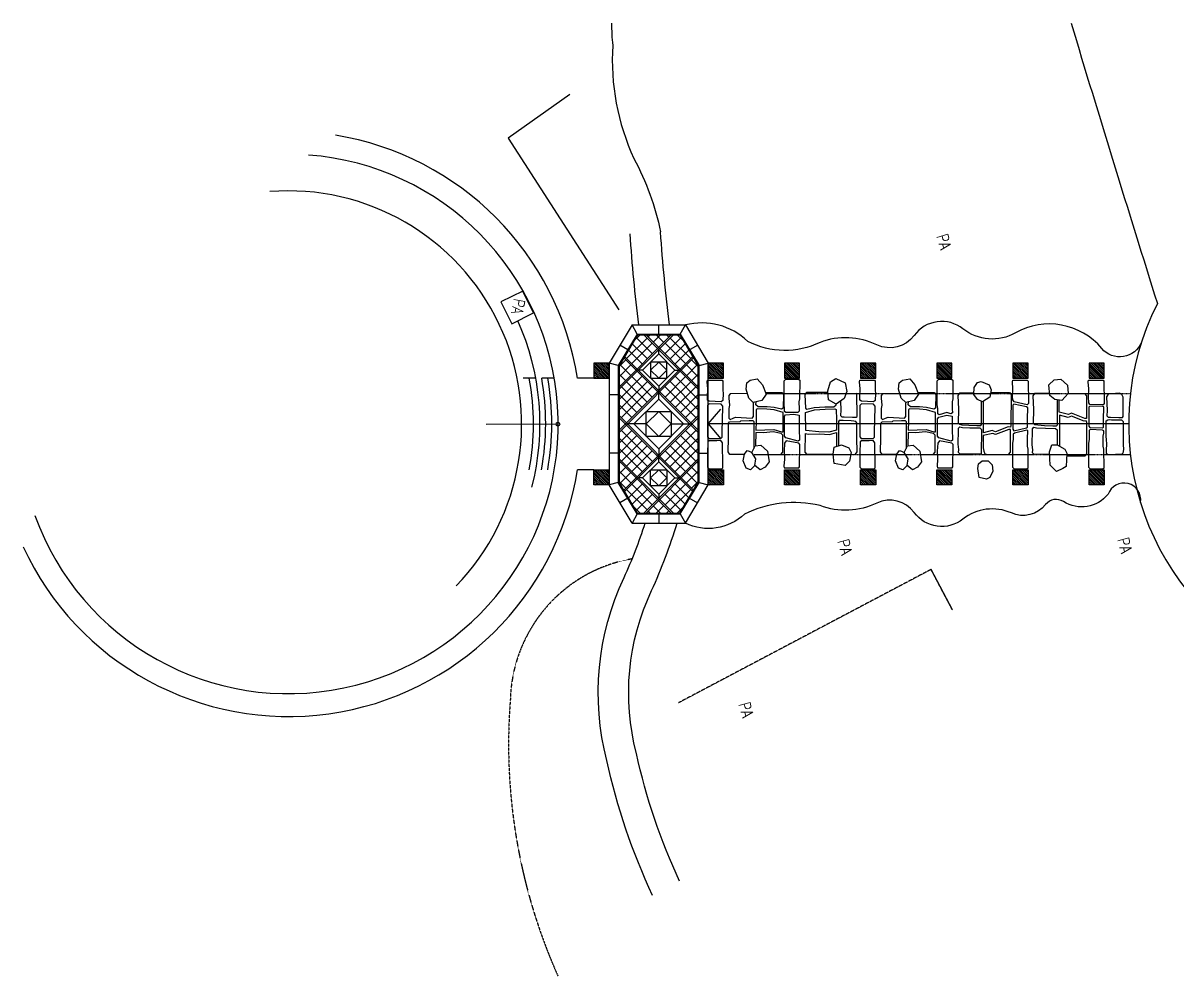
# Model space of a CAD drawing. Extents: x -90327 to 44268, y -9304 to 71606.
# Drawn here: x -90327 to -14527, y 9068 to 71606 of the extents above; entities that cross this region are included whole.
import ezdxf

# ---------------------------------------------------------------- set-up
doc = ezdxf.new("R2010")
doc.units = 0
doc.header["$LTSCALE"] = 10
doc.header["$MEASUREMENT"] = 0
for name, pattern in [('CONTINOUS', [0]), ('DASH', [0.35, 0.25, -0.1]), ('DASHED', [0.75, 0.5, -0.25])]:
    doc.linetypes.add(name, pattern=pattern)
doc.layers.get('0').update_dxf_attribs({"linetype": 'CONTINUOUS'})
for name, color, linetype in [('0-BASELINE-A', 6, 'CONTINOUS'), ('0-BCA', 33, 'CONTINUOUS'), ('0-BCA01', 2, 'CONTINUOUS'), ('0-HATCH', 8, 'CONTINUOUS'), ('0-PA', 7, 'CONTINUOUS'), ('0-PAVING', 8, 'CONTINUOUS'), ('0-SOILING', 9, 'DASHED'), ('0-TEXT', 7, 'CONTINUOUS'), ('0-TILES', 11, 'CONTINUOUS')]:
    doc.layers.add(name, color=color, linetype=linetype)
doc.styles.add('RS', font='romans.shx', dxfattribs={"width": 0.8, "bigfont": 'stsl.shx'})
pattern_1 = [(315, (-44357.565, 50293.36), (61.87184, 61.87184), [])]

msp = doc.modelspace()

# ---------------------------------------------------------------- hatches: boundary and pattern name
at = {"layer": '0-HATCH'}
h = msp.add_hatch(dxfattribs=at)
h.set_pattern_fill('ANSI31', color=256, scale=700, angle=-64, style=0)
h.set_pattern_definition([(315, (-51857.565, 49293.36), (61.872, 61.872), [])])
h.paths.add_polyline_path([(-51858, 48293), (-51858, 49293), (-52858, 49293), (-52858, 48293)])
h = msp.add_hatch(dxfattribs=at)
h.set_pattern_fill('ANSI31', color=256, scale=700, angle=-64, style=0)
h.set_pattern_definition([(315, (-44357.565, 49293.36), (61.872, 61.872), [])])
h.paths.add_polyline_path([(-44358, 48293), (-44358, 49293), (-45358, 49293), (-45358, 48293)])
h = msp.add_hatch(dxfattribs=at)
h.set_pattern_fill('ANSI31', color=256, scale=700, angle=-64, style=0)
h.set_pattern_definition([(315, (-39357.565, 49293.36), (61.872, 61.872), [])])
h.paths.add_polyline_path([(-39358, 48293), (-39358, 49293), (-40358, 49293), (-40358, 48293)])
h = msp.add_hatch(dxfattribs=at)
h.set_pattern_fill('ANSI31', color=256, scale=700, angle=-64, style=0)
h.set_pattern_definition([(315, (-34357.565, 49293.36), (61.872, 61.872), [])])
h.paths.add_polyline_path([(-34358, 48293), (-34358, 49293), (-35358, 49293), (-35358, 48293)])
h = msp.add_hatch(dxfattribs=at)
h.set_pattern_fill('ANSI31', color=256, scale=700, angle=-64, style=0)
h.set_pattern_definition([(315, (-29357.565, 49293.36), (61.872, 61.872), [])])
h.paths.add_polyline_path([(-29358, 48293), (-29358, 49293), (-30358, 49293), (-30358, 48293)])
h = msp.add_hatch(dxfattribs=at)
h.set_pattern_fill('ANSI31', color=256, scale=700, angle=-64, style=0)
h.set_pattern_definition([(315, (-24357.565, 49293.36), (61.872, 61.872), [])])
h.paths.add_polyline_path([(-24358, 48293), (-24358, 49293), (-25358, 49293), (-25358, 48293)])
h = msp.add_hatch(dxfattribs=at)
h.set_pattern_fill('ANSI31', color=256, scale=700, angle=-64, style=0)
h.set_pattern_definition([(315, (-19357.565, 49293.36), (61.872, 61.872), [])])
h.paths.add_polyline_path([(-19358, 48293), (-19358, 49293), (-20358, 49293), (-20358, 48293)])
h = msp.add_hatch(dxfattribs=at)
h.set_pattern_fill('ANSI31', color=256, scale=700, angle=-64, style=0)
h.set_pattern_definition([(315, (-51857.565, 50293.36), (61.87184, 61.87184), [])])
h.paths.add_polyline_path([(-51858, 42293), (-51858, 41293), (-52858, 41293), (-52858, 42293)])
h = msp.add_hatch(dxfattribs=at)
h.set_pattern_fill('ANSI31', color=256, scale=700, angle=-64, style=0)
h.set_pattern_definition(pattern_1)
h.paths.add_polyline_path([(-44358, 42293), (-44358, 41293), (-45358, 41293), (-45358, 42293)])
h = msp.add_hatch(dxfattribs=at)
h.set_pattern_fill('ANSI31', color=256, scale=700, angle=-64, style=0)
h.set_pattern_definition(pattern_1)
h.paths.add_polyline_path([(-44358, 42293), (-44358, 41293), (-45358, 41293), (-45358, 42293)])
h = msp.add_hatch(dxfattribs=at)
h.set_pattern_fill('ANSI31', color=256, scale=700, angle=-64, style=0)
h.set_pattern_definition([(315, (-39357.565, 50293.36), (61.87184, 61.87184), [])])
h.paths.add_polyline_path([(-39358, 42293), (-39358, 41293), (-40358, 41293), (-40358, 42293)])
h = msp.add_hatch(dxfattribs=at)
h.set_pattern_fill('ANSI31', color=256, scale=700, angle=-64, style=0)
h.set_pattern_definition([(315, (-34357.565, 50293.36), (61.87184, 61.87184), [])])
h.paths.add_polyline_path([(-34358, 42293), (-34358, 41293), (-35358, 41293), (-35358, 42293)])
h = msp.add_hatch(dxfattribs=at)
h.set_pattern_fill('ANSI31', color=256, scale=700, angle=-64, style=0)
h.set_pattern_definition([(315, (-29357.565, 50293.36), (61.87184, 61.87184), [])])
h.paths.add_polyline_path([(-29358, 42293), (-29358, 41293), (-30358, 41293), (-30358, 42293)])
h = msp.add_hatch(dxfattribs=at)
h.set_pattern_fill('ANSI31', color=256, scale=700, angle=-64, style=0)
h.set_pattern_definition([(315, (-24357.565, 50293.36), (61.87184, 61.87184), [])])
h.paths.add_polyline_path([(-24358, 42293), (-24358, 41293), (-25358, 41293), (-25358, 42293)])
h = msp.add_hatch(dxfattribs=at)
h.set_pattern_fill('ANSI31', color=256, scale=700, angle=-64, style=0)
h.set_pattern_definition([(315, (-19357.565, 50293.36), (61.87184, 61.87184), [])])
h.paths.add_polyline_path([(-19358, 42293), (-19358, 41293), (-20358, 41293), (-20358, 42293)])

# ---------------------------------------------------------------- linework, layer by layer
msp.add_line((-29326, 33093), (-30727, 35746))
at = {"layer": '0-BASELINE-A', "linetype": 'DASH'}
for p, q in [((-30727, 35746), (-47303, 26994)), ((-29326, 33093), (-30727, 35746))]:
    msp.add_line(p, q, dxfattribs=at)
at = {"layer": '0-BCA'}
for p, q in [((-50358, 51793), (-51858, 49293)), ((-50358, 51793), (-46858, 51793)), ((-46858, 51793), (-45358, 49293)), ((-50018, 51193), (-51258, 49127)), ((-50018, 51193), (-47197, 51193)), ((-47197, 51193), (-45958, 49127)), ((-51858, 49293), (-51858, 41293)), ((-45358, 41293), (-45358, 49293)), ((-51258, 49127), (-51258, 41460)), ((-45958, 41460), (-45958, 49127)), ((-56678, 48293), (-57508, 48293)), ((-55459, 48293), (-56288, 48293)), ((-52858, 48293), (-53939, 48293)), ((-52858, 42293), (-53939, 42293)), ((-50358, 38793), (-51858, 41293)), ((-50018, 39393), (-51258, 41460)), ((-47197, 39393), (-45958, 41460)), ((-46858, 38793), (-45358, 41293)), ((-50358, 38793), (-46858, 38793)), ((-50018, 39393), (-47197, 39393))]:
    msp.add_line(p, q, dxfattribs=at)
at = {"layer": '0-BCA', "color": 11}
msp.add_line((-52703, 49293), (-52703, 49293), dxfattribs=at)
at = {"layer": '0-BCA', "color": 1, "linetype": 'DASH'}
for p, q in [((-41590, 47293), (-17644, 47293)), ((-42349, 43293), (-17644, 43293))]:
    msp.add_line(p, q, dxfattribs=at)
at = {"layer": '0-BCA', "color": 1}
for p, q in [((-45358, 45293), (-44535, 46272)), ((-17758, 45293), (-45358, 45293)), ((-45358, 45293), (-44535, 44315))]:
    msp.add_line(p, q, dxfattribs=at)
at = {"layer": '0-BCA'}
for points in [[(-51700, 71606, 0.026532), (-51627, 70145, 0.123675), (-50232, 62713, -0.073446), (-48485, 57903)], [(-49909, 51793, -0.014633), (-50480, 57771)], [(-47893, 51793, -0.015255), (-48485, 57903)], [(-49004, 14346, -0.055787), (-52015, 23207, -0.174924), (-50882, 35211, 0.030754), (-49496, 38793)], [(-47233, 15281, -0.055431), (-50069, 23672, -0.175656), (-49069, 34366, 0.0356), (-47403, 38793)]]:
    msp.add_lwpolyline(points, format="xyb", dxfattribs=at)
at = {"layer": '0-BCA', "color": 8}
msp.add_lwpolyline([(-54434, 66915), (-58482, 64043), (-51233, 52793)], dxfattribs=at)
at = {"layer": '0-BCA', "color": 3}
msp.add_lwpolyline([(-57534, 54021), (-58968, 53310), (-58256, 51876), (-56823, 52587)], close=True, dxfattribs=at)
for points in [[(-16914, 50664, -0.567647), (-19519, 50246, 0.361953), (-25187, 51271, -0.305561), (-28639, 51539, 0.42591), (-31837, 51105, -0.360895), (-34284, 50487, 0.203212), (-38014, 50652, -0.239398), (-42759, 50717, 0.257426), (-46858, 51793)], [(-16982, 40141, 0.910177), (-19112, 40683, -0.38463), (-22037, 40199, 0.384632), (-23208, 40006, -0.341158), (-25460, 39453, 0.27874), (-28639, 39048, -0.42591), (-31837, 39482, 0.360895), (-34284, 40100, -0.203212), (-38014, 39934, 0.175706), (-42982, 39379, -0.317766), (-46858, 38793, -11.540571)]]:
    msp.add_lwpolyline(points, format="xyb", dxfattribs=at)
at = {"layer": '0-BCA', "color": 5}
for points in [[(-51858, 48293), (-51858, 49293), (-52858, 49293), (-52858, 48293)], [(-44358, 48293), (-44358, 49293), (-45358, 49293), (-45358, 48293)], [(-39358, 48293), (-39358, 49293), (-40358, 49293), (-40358, 48293)], [(-34358, 48293), (-34358, 49293), (-35358, 49293), (-35358, 48293)], [(-29358, 48293), (-29358, 49293), (-30358, 49293), (-30358, 48293)], [(-24358, 48293), (-24358, 49293), (-25358, 49293), (-25358, 48293)], [(-19358, 48293), (-19358, 49293), (-20358, 49293), (-20358, 48293)], [(-51858, 42293), (-51858, 41293), (-52858, 41293), (-52858, 42293)], [(-44358, 42293), (-44358, 41293), (-45358, 41293), (-45358, 42293)], [(-44358, 42293), (-44358, 41293), (-45358, 41293), (-45358, 42293)], [(-39358, 42293), (-39358, 41293), (-40358, 41293), (-40358, 42293)], [(-34358, 42293), (-34358, 41293), (-35358, 41293), (-35358, 42293)], [(-29358, 42293), (-29358, 41293), (-30358, 41293), (-30358, 42293)], [(-24358, 42293), (-24358, 41293), (-25358, 41293), (-25358, 42293)], [(-19358, 42293), (-19358, 41293), (-20358, 41293), (-20358, 42293)]]:
    msp.add_lwpolyline(points, close=True, dxfattribs=at)
at = {"layer": '0-BCA', "color": 2}
for points in [[(-45400, 48170), (-44441, 48166), (-44394, 48099), (-44394, 47521), (-44371, 47286), (-44399, 46839), (-44513, 46748), (-45295, 46783), (-45401, 46863), (-45408, 47080), (-45391, 47597), (-45423, 48061)], [(-39735, 46047), (-40254, 46040), (-40347, 46111), (-40339, 46315), (-40373, 46553), (-40373, 48126), (-40263, 48241), (-39431, 48241), (-39353, 48165), (-39358, 46944), (-39401, 46751), (-39391, 46291), (-39385, 46134), (-39465, 46051)], [(-35400, 48170), (-34441, 48166), (-34394, 48099), (-34394, 47521), (-34371, 47286), (-34399, 46839), (-34513, 46748), (-35295, 46783), (-35401, 46863), (-35408, 47080), (-35391, 47597), (-35423, 48061)], [(-29683, 46047), (-30204, 45894), (-30287, 45954), (-30287, 46315), (-30321, 46553), (-30321, 48126), (-30211, 48241), (-29379, 48241), (-29301, 48165), (-29306, 46944), (-29349, 46751), (-29339, 46291), (-29325, 46036), (-29429, 45970)], [(-25369, 48170), (-24410, 48166), (-24363, 48099), (-24363, 47521), (-24340, 47286), (-24340, 46642), (-24419, 46559), (-25280, 46747), (-25357, 46879), (-25377, 47080), (-25360, 47597), (-25392, 48061)], [(-20386, 48170), (-19427, 48166), (-19380, 48099), (-19380, 47521), (-19358, 47286), (-19358, 46642), (-19437, 46559), (-20297, 46573), (-20374, 46671), (-20394, 47080), (-20377, 47597), (-20409, 48061)], [(-45291, 46623), (-45396, 46512), (-45394, 44446), (-45311, 44345), (-44537, 44349), (-44442, 44421), (-44427, 45928), (-44407, 46048), (-44406, 46461), (-44510, 46584)], [(-35291, 46623), (-35396, 46512), (-35394, 44446), (-35311, 44345), (-34537, 44349), (-34442, 44421), (-34427, 45928), (-34407, 46048), (-34406, 46461), (-34510, 46584)], [(-25305, 46598), (-25365, 46538), (-25363, 44949), (-25298, 44846), (-24469, 45032), (-24398, 45075), (-24396, 45928), (-24376, 46048), (-24379, 46360), (-24468, 46421)], [(-20322, 46448), (-20383, 46389), (-20381, 45155), (-20315, 45052), (-19487, 45032), (-19415, 45075), (-19413, 45928), (-19393, 46048), (-19396, 46391), (-19486, 46452)], [(-40265, 44390), (-40351, 44493), (-40350, 45799), (-40285, 45884), (-39733, 45935), (-39387, 45881), (-39391, 44659), (-39371, 44539), (-39374, 44227), (-39463, 44166)], [(-30213, 44390), (-30299, 44493), (-30306, 45638), (-30223, 45739), (-29695, 45865), (-29345, 45799), (-29339, 44659), (-29319, 44539), (-29322, 44227), (-29411, 44166)], [(-27301, 43809), (-27310, 43735), (-27267, 43505), (-27199, 43331), (-27121, 43302), (-27038, 43293), (-26825, 43293), (-25643, 43293), (-25514, 43438), (-25514, 44924), (-25620, 44939), (-26503, 44593), (-26682, 44670), (-27301, 44527)], [(-24451, 44892), (-25261, 44693), (-25343, 44633), (-25343, 44271), (-25378, 44034), (-25378, 42461), (-25267, 42345), (-24436, 42345), (-24358, 42422), (-24363, 43643), (-24406, 43836), (-24406, 44503), (-24381, 44683), (-24381, 44834)], [(-19468, 44892), (-20278, 44925), (-20361, 44864), (-20361, 44271), (-20396, 44034), (-20396, 42461), (-20285, 42345), (-19454, 42345), (-19375, 42422), (-19380, 43643), (-19423, 43836), (-19423, 44503), (-19399, 44683), (-19399, 44834)], [(-44795, 44197), (-45292, 44190), (-45374, 44130), (-45388, 43862), (-45396, 43637), (-45409, 42461), (-45298, 42345), (-44467, 42345), (-44389, 42422), (-44394, 42968), (-44389, 43159), (-44410, 43471), (-44413, 44048), (-44527, 44213)], [(-40364, 42417), (-39405, 42421), (-39358, 42488), (-39358, 43066), (-39335, 43301), (-39335, 43944), (-39415, 44028), (-40237, 44186), (-40344, 44032), (-40372, 43507), (-40355, 42989), (-40387, 42525)], [(-34795, 44197), (-35292, 44190), (-35374, 44130), (-35388, 43862), (-35396, 43637), (-35409, 42461), (-35298, 42345), (-34467, 42345), (-34389, 42422), (-34394, 42968), (-34389, 43159), (-34410, 43471), (-34413, 44048), (-34527, 44213)], [(-30312, 42417), (-29353, 42421), (-29306, 42488), (-29306, 43066), (-29283, 43301), (-29283, 43944), (-29363, 44028), (-30185, 44186), (-30292, 44032), (-30320, 43507), (-30303, 42989), (-30335, 42525)]]:
    msp.add_lwpolyline(points, close=True, dxfattribs=at)
at = {"layer": '0-BCA', "color": 4}
for points in [[(-42812, 47999), (-42611, 48169), (-42133, 48259), (-41794, 47855), (-41543, 47243), (-41842, 46836), (-42396, 46708), (-42698, 46987), (-42864, 47571)], [(-37338, 48059), (-36987, 48271), (-36360, 47999), (-36249, 47434), (-36436, 46971), (-36954, 46595), (-37465, 46882), (-37509, 47480)], [(-32812, 47999), (-32611, 48169), (-32133, 48259), (-31794, 47855), (-31543, 47243), (-31842, 46836), (-32396, 46708), (-32698, 46987), (-32864, 47571)], [(-27437, 48073), (-26909, 47857), (-26781, 47545), (-26866, 47056), (-27359, 46740), (-27688, 46904), (-27925, 47237), (-27901, 47697), (-27687, 48025)], [(-22644, 48187), (-22209, 48228), (-21767, 47846), (-21727, 47297), (-22154, 46832), (-22611, 46894), (-22940, 47160), (-23002, 47870)], [(-41893, 43912), (-41458, 43507), (-41351, 42800), (-41611, 42460), (-41956, 42292), (-42306, 42572), (-42225, 43008), (-42498, 43412), (-42274, 43868)], [(-36604, 43924), (-36132, 43730), (-35984, 43425), (-36084, 42857), (-36371, 42575), (-37090, 42696), (-37160, 43323), (-37098, 43777)], [(-31893, 43912), (-31458, 43507), (-31351, 42800), (-31611, 42460), (-31956, 42292), (-32306, 42572), (-32225, 43008), (-32498, 43412), (-32274, 43868)], [(-22462, 43925), (-21950, 43634), (-21827, 43381), (-21858, 42512), (-22077, 42377), (-22490, 42175), (-22921, 42591), (-22947, 43461), (-22805, 43929)], [(-27370, 42879), (-26977, 42866), (-26714, 42607), (-26673, 42194), (-26878, 41776), (-27098, 41668), (-27564, 41783), (-27668, 42369), (-27610, 42671)]]:
    msp.add_lwpolyline(points, close=True, dxfattribs=at)
at = {"layer": '0-BCA', "color": 2}
for points in [[(-42785, 47293), (-43911, 47268), (-44004, 47167), (-43996, 46980), (-43967, 46537), (-44004, 46319), (-44009, 46020), (-44009, 45685), (-43918, 45581), (-43719, 45673), (-43555, 45737), (-42480, 45679), (-42375, 45781), (-42375, 46669), (-42371, 46714)], [(-41587, 47351), (-40524, 47351), (-40415, 47223), (-40444, 46322), (-40543, 46261), (-41027, 46381), (-41480, 46414), (-42068, 46415), (-42224, 46547), (-42220, 46748)], [(-37500, 47351), (-38896, 47352), (-39005, 47224), (-38976, 46323), (-38877, 46262), (-38392, 46382), (-37694, 46414), (-37106, 46415), (-36950, 46547), (-36951, 46597)], [(-36673, 46799), (-36649, 46202), (-36666, 45852), (-36583, 45767), (-36523, 45758), (-36425, 45759), (-35884, 45731), (-35638, 45740), (-35582, 45795), (-35600, 47293)], [(-35600, 47293), (-36317, 47267)], [(-32785, 47293), (-33911, 47268), (-34004, 47167), (-33996, 46980), (-33967, 46537), (-34004, 46319), (-34009, 46020), (-34009, 45685), (-33918, 45581), (-33719, 45673), (-33555, 45737), (-32480, 45679), (-32375, 45781), (-32375, 46669), (-32371, 46714)], [(-31587, 47351), (-30524, 47351), (-30415, 47223), (-30444, 46322), (-30543, 46261), (-31027, 46381), (-31480, 46414), (-32068, 46415), (-32224, 46547), (-32220, 46748)], [(-27927, 47321), (-28861, 47326), (-28974, 47171), (-28938, 46271), (-28955, 45370), (-28872, 45285), (-28704, 45241), (-28259, 45219), (-27718, 45191), (-27472, 45200), (-27416, 45255), (-27416, 46768)], [(-26815, 47351), (-25581, 47351), (-25472, 47223), (-25487, 45197), (-25525, 45094), (-25658, 45117), (-26491, 44788), (-26713, 44865), (-27289, 44722), (-27277, 46793)], [(-22952, 47293), (-23932, 47298), (-24045, 47142), (-24009, 46242), (-24026, 45341), (-23943, 45256), (-23509, 45212), (-23284, 45191), (-22742, 45164), (-22496, 45172), (-22440, 45227), (-22440, 46871)], [(-21730, 47293), (-20660, 47293), (-20532, 47149), (-20532, 45663), (-20637, 45647), (-21520, 45994), (-21700, 45916), (-22318, 46060), (-22318, 46854)], [(-18622, 47293), (-19101, 47241), (-19213, 47085), (-19177, 46185), (-19194, 45835), (-19111, 45750), (-19051, 45741), (-18954, 45742), (-18412, 45715), (-18167, 45723), (-18110, 45779), (-18110, 46772)], [(-18110, 46772), (-18111, 47052), (-18198, 47231), (-18369, 47310), (-18622, 47293)], [(-40442, 46055), (-40442, 46055), (-41031, 46217), (-41499, 46268), (-42122, 46291), (-42219, 46237), (-42201, 45462), (-42231, 44896), (-41054, 44925), (-40544, 44772), (-40446, 44779), (-40442, 46055)], [(-38978, 46056), (-38978, 46056), (-38388, 46218), (-37676, 46268), (-37052, 46291), (-36956, 46237), (-36930, 45587), (-36943, 44896), (-37444, 44746), (-38102, 44777), (-38955, 44869), (-38978, 46056)], [(-30442, 46055), (-30442, 46055), (-31031, 46217), (-31499, 46268), (-32122, 46291), (-32219, 46237), (-32201, 45462), (-32231, 44896), (-31054, 44925), (-30544, 44772), (-30446, 44779), (-30442, 46055)], [(-42983, 43293), (-43939, 43301), (-44052, 43456), (-44016, 44356), (-44032, 45355), (-43949, 45440), (-43267, 45447), (-43209, 45493), (-42668, 45521), (-42422, 45512), (-42366, 45457), (-42366, 43681)], [(-36007, 43293), (-35686, 43313), (-35573, 43468), (-35609, 44368), (-35592, 45367), (-35675, 45452), (-35803, 45478), (-35965, 45493), (-36506, 45521), (-36752, 45512), (-36808, 45457), (-36808, 43864)], [(-32983, 43293), (-33939, 43301), (-34052, 43456), (-34016, 44356), (-34032, 45355), (-33949, 45440), (-33267, 45447), (-33209, 45493), (-32668, 45521), (-32422, 45512), (-32366, 45457), (-32366, 43681)], [(-21833, 43204), (-20614, 43204), (-20505, 43332), (-20505, 45390), (-20542, 45493), (-20676, 45470), (-21509, 45798), (-21730, 45722), (-22307, 45865), (-22307, 43837)], [(-18612, 43293), (-19127, 43272), (-19219, 43373), (-19212, 43559), (-19183, 44003), (-19220, 44221), (-19225, 44520), (-19225, 45504), (-19128, 45567), (-19000, 45584), (-18883, 45568), (-18224, 45556), (-18119, 45455), (-18119, 43918), (-18097, 43647), (-18124, 43487), (-18138, 43380), (-18234, 43285), (-18508, 43280), (-18612, 43293)], [(-41426, 43293), (-40586, 43293), (-40457, 43438), (-40457, 44554), (-40577, 44669), (-41085, 44788), (-41738, 44721), (-42229, 44729), (-42244, 43871)], [(-37156, 43293), (-38855, 43293), (-38984, 43438), (-38972, 44659), (-38802, 44619), (-38043, 44638), (-37403, 44607), (-36945, 44729), (-36930, 43828)], [(-31426, 43293), (-30586, 43293), (-30457, 43438), (-30457, 44554), (-30577, 44669), (-31085, 44788), (-31738, 44721), (-32229, 44729), (-32244, 43871)], [(-27430, 43321), (-28830, 43331), (-28922, 43432), (-28915, 43619), (-28953, 43965), (-28959, 44280), (-28928, 44579), (-28928, 45012), (-28836, 45116), (-28658, 45073), (-28188, 45045), (-27529, 45033), (-27424, 44931), (-27430, 43321)], [(-22942, 43293), (-23974, 43302), (-24067, 43403), (-24059, 43589), (-24097, 43935), (-24103, 44251), (-24072, 44550), (-24072, 44983), (-23981, 45087), (-23803, 45044), (-23213, 45017), (-22554, 45005), (-22449, 44904), (-22449, 43918)]]:
    msp.add_lwpolyline(points, dxfattribs=at)
at = {"layer": '0-BCA', "color": 4}
for points in [[(-42218, 42502), (-42306, 42572), (-42587, 42276), (-42869, 42389), (-43057, 42866), (-42979, 43314), (-42803, 43559), (-42665, 43514), (-42498, 43412)], [(-32218, 42502), (-32306, 42572), (-32587, 42276), (-32869, 42389), (-33057, 42866), (-32979, 43314), (-32803, 43559), (-32665, 43514), (-32498, 43412)]]:
    msp.add_lwpolyline(points, dxfattribs=at)
at = {"layer": '0-BCA'}
for centre, radius, start, end in [((1644886, 574653), 1740700, 196.797583, 197.431646), ((-258, 45293), 17500, 153.15767, 241.09047)]:
    msp.add_arc(centre, radius, start, end, dxfattribs=at)
at = {"layer": '0-BCA01', "color": 1}
msp.add_line((-29326, 33093), (-30727, 35746), dxfattribs=at)
at = {"layer": '0-BCA01'}
for centre, radius, start, end in [((-72903, 45293), 19200, 8.9893, 80.73854), ((-72903, 45293), 17700, 199.83501, 85.73854), ((-72903, 45293), 15300, 315.97456, 94.64093), ((-72903, 45293), 16500, 345.45387, 24.26036), ((-72925, 45327), 16100, 349.13814, 10.61619), ((-72925, 45327), 16900, 349.65811, 10.10823), ((-72925, 45327), 17300, 349.89977, 9.87215), ((-72903, 45293), 19200, 204.83501, 351.0107)]:
    msp.add_arc(centre, radius, start, end, dxfattribs=at)
at = {"layer": '0-PAVING'}
for p, q in [((-51208, 47714), (-47778, 51143)), ((-51208, 47572), (-47637, 51143)), ((-49990, 51143), (-51208, 49113)), ((-49990, 51143), (-47226, 51143)), ((-49579, 51143), (-46008, 47572)), ((-49437, 51143), (-46008, 47714)), ((-47226, 51143), (-46008, 49113)), ((-48608, 49890), (-48608, 50172)), ((-46372, 49721), (-51208, 44885)), ((-46319, 49632), (-51208, 44744)), ((-46008, 44744), (-50896, 49632)), ((-46008, 44885), (-50843, 49721)), ((-49668, 48829), (-48608, 49890)), ((-48608, 49890), (-47547, 48829)), ((-51208, 49113), (-51208, 41473)), ((-49668, 48829), (-49951, 48829)), ((-49668, 48829), (-48608, 47768)), ((-48608, 47768), (-47547, 48829)), ((-47547, 48829), (-47264, 48829)), ((-46008, 41473), (-46008, 49113)), ((-48608, 47768), (-48608, 47485)), ((-48608, 46920), (-48608, 47344)), ((-48608, 46920), (-50234, 45293)), ((-46981, 45293), (-48608, 46920)), ((-51208, 45843), (-46319, 40954)), ((-51208, 45701), (-46372, 40866)), ((-50896, 40954), (-46008, 45843)), ((-50843, 40866), (-46008, 45701)), ((-50234, 45293), (-50658, 45293)), ((-50234, 45293), (-48608, 43667)), ((-49421, 45293), (-50234, 45293)), ((-48608, 43667), (-46981, 45293)), ((-47794, 45293), (-46981, 45293)), ((-46981, 45293), (-46557, 45293)), ((-48608, 43667), (-48608, 43243)), ((-51208, 43014), (-47637, 39443)), ((-51208, 42873), (-47778, 39443)), ((-49668, 41758), (-48608, 42818)), ((-49579, 39443), (-46008, 43014)), ((-49437, 39443), (-46008, 42873)), ((-48608, 42818), (-48608, 43101)), ((-48608, 42818), (-47547, 41758)), ((-49668, 41758), (-49951, 41758)), ((-49668, 41758), (-48608, 40697)), ((-48608, 40697), (-47547, 41758)), ((-47547, 41758), (-47264, 41758)), ((-49990, 39443), (-51208, 41473)), ((-47226, 39443), (-46008, 41473)), ((-48608, 40697), (-48608, 40414)), ((-49990, 39443), (-47226, 39443))]:
    msp.add_line(p, q, dxfattribs=at)
for points in [[(-48077, 48299), (-48077, 49359), (-49138, 49359), (-49138, 48299), (-48077, 48299)], [(-48077, 48829), (-48608, 49359), (-49138, 48829), (-48608, 48299), (-48077, 48829)], [(-49421, 45293), (-48608, 46107), (-47794, 45293), (-48608, 44480), (-49421, 45293)], [(-47794, 46107), (-47794, 44480), (-49421, 44480), (-49421, 46107), (-47794, 46107)], [(-48077, 41758), (-48608, 41227), (-49138, 41758), (-48608, 42288), (-48077, 41758)], [(-48077, 42288), (-48077, 41227), (-49138, 41227), (-49138, 42288), (-48077, 42288)]]:
    msp.add_lwpolyline(points, dxfattribs=at)
at = {"layer": '0-SOILING'}
msp.add_lwpolyline([(-50349, 36439, 0.357041), (-58343, 27238, 0.125499), (-55226, 9068, 0.125499)], format="xyb", dxfattribs=at)
at = {"layer": '0-TEXT', "color": 1}
msp.add_lwpolyline([(-59925, 45292), (-55225, 45293)], dxfattribs=at)
msp.add_circle((-55225, 45282), 121, dxfattribs=at)
at = {"layer": '0-TILES'}
for p, q in [((-50018, 51193), (-50358, 51793)), ((-48608, 51143), (-48608, 51793)), ((-47197, 51193), (-46858, 51793)), ((-49368, 50933), (-50711, 49589)), ((-49829, 51143), (-50231, 50741)), ((-49014, 49907), (-50087, 50980)), ((-49157, 51143), (-49297, 51003)), ((-48485, 51143), (-48961, 50667)), ((-48272, 50650), (-48765, 51143)), ((-47128, 50980), (-48201, 49907)), ((-47936, 50986), (-48094, 51143)), ((-47847, 50933), (-46504, 49589)), ((-47386, 51143), (-46984, 50741)), ((-50638, 50160), (-51152, 50469)), ((-49686, 49235), (-50591, 50141)), ((-49032, 50597), (-50375, 49253)), ((-49350, 49571), (-50339, 50561)), ((-48183, 50597), (-46840, 49253)), ((-46876, 50561), (-47865, 49571)), ((-46624, 50141), (-47529, 49235)), ((-46620, 50135), (-46063, 50469)), ((-51258, 49127), (-51858, 49293)), ((-51208, 49057), (-50764, 49501)), ((-46008, 49057), (-46451, 49501)), ((-45958, 49127), (-45358, 49293)), ((-51208, 48386), (-50428, 49165)), ((-51208, 48565), (-50782, 48139)), ((-51161, 49191), (-50446, 48475)), ((-46008, 48386), (-46787, 49165)), ((-46054, 49191), (-46769, 48475)), ((-46008, 48565), (-46433, 48139)), ((-51208, 46901), (-49686, 48422)), ((-51208, 46229), (-49350, 48086)), ((-51208, 47893), (-51118, 47804)), ((-50711, 48069), (-49368, 46725)), ((-50375, 48405), (-49032, 47061)), ((-46840, 48405), (-48183, 47061)), ((-47865, 48086), (-46008, 46229)), ((-46504, 48069), (-47847, 46725)), ((-47529, 48422), (-46008, 46901)), ((-46008, 47893), (-46097, 47804)), ((-51208, 47210), (-51858, 47210)), ((-51208, 47222), (-50039, 46054)), ((-51065, 45700), (-49014, 47751)), ((-51047, 47733), (-49704, 46389)), ((-48201, 47751), (-46150, 45700)), ((-46168, 47733), (-47512, 46389)), ((-46008, 47222), (-47176, 46054)), ((-46008, 47210), (-45358, 47210)), ((-51208, 46550), (-50375, 45718)), ((-46008, 46550), (-46840, 45718)), ((-51208, 44037), (-50375, 44869)), ((-51065, 44887), (-49014, 42836)), ((-48201, 42836), (-46150, 44887)), ((-46008, 44037), (-46840, 44869)), ((-51208, 43365), (-50039, 44533)), ((-51208, 44358), (-49350, 42500)), ((-51047, 42854), (-49704, 44197)), ((-47865, 42500), (-46008, 44358)), ((-46168, 42854), (-47512, 44197)), ((-46008, 43365), (-47176, 44533)), ((-51208, 43376), (-51858, 43376)), ((-51208, 43686), (-49686, 42164)), ((-50711, 42518), (-49368, 43861)), ((-50375, 42182), (-49032, 43526)), ((-46840, 42182), (-48183, 43526)), ((-46504, 42518), (-47847, 43861)), ((-47529, 42164), (-46008, 43686)), ((-46008, 43376), (-45358, 43376)), ((-51208, 42693), (-51118, 42783)), ((-46008, 42693), (-46097, 42783)), ((-51208, 42022), (-50782, 42447)), ((-51208, 42201), (-50428, 41422)), ((-51161, 41396), (-50446, 42111)), ((-46008, 42201), (-46787, 41422)), ((-46054, 41396), (-46769, 42111)), ((-46008, 42022), (-46433, 42447)), ((-51258, 41460), (-51858, 41293)), ((-51208, 41529), (-50764, 41086)), ((-49368, 39654), (-50711, 40998)), ((-49686, 41351), (-50591, 40446)), ((-49032, 39990), (-50375, 41334)), ((-49350, 41015), (-50339, 40026)), ((-48183, 39990), (-46840, 41334)), ((-46876, 40026), (-47865, 41015)), ((-47847, 39654), (-46504, 40998)), ((-46624, 40446), (-47529, 41351)), ((-46008, 41529), (-46451, 41086)), ((-45958, 41460), (-45358, 41293)), ((-50638, 40426), (-51152, 40118)), ((-49014, 40679), (-50087, 39606)), ((-47128, 39606), (-48201, 40679)), ((-46620, 40452), (-46063, 40118)), ((-49829, 39443), (-50231, 39846)), ((-49157, 39443), (-49297, 39583)), ((-48485, 39443), (-48961, 39919)), ((-48272, 39937), (-48765, 39443)), ((-48608, 39443), (-48608, 38793)), ((-47936, 39601), (-48094, 39443)), ((-47386, 39443), (-46984, 39846)), ((-50018, 39393), (-50358, 38793)), ((-47197, 39393), (-46858, 38793))]:
    msp.add_line(p, q, dxfattribs=at)

# ---------------------------------------------------------------- texts
at = {"layer": '0-PA', "style": 'RS', "width": 0.8}
for rotation, p in [(285.42384, (-30380, 57641)), (259.25172, (-58107, 53565)), (285.42384, (-36872, 37603)), (285.42384, (-18505, 37718)), (285.42384, (-43364, 26916))]:
    msp.add_text('PA', height=750, rotation=rotation, dxfattribs=at).set_placement(p)

doc.saveas('drawing.dxf')
